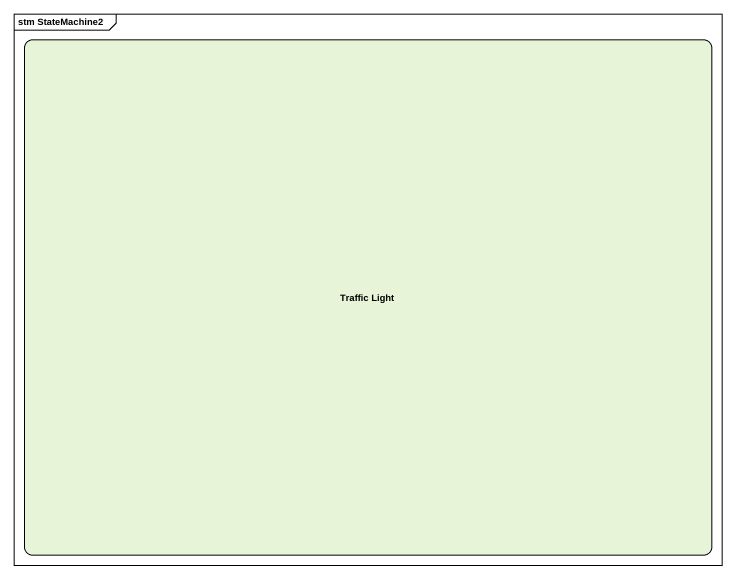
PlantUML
@startuml
mainframe stm StateMachine2
hide empty description
state "Traffic Light" as Traffic_Light
@enduml
